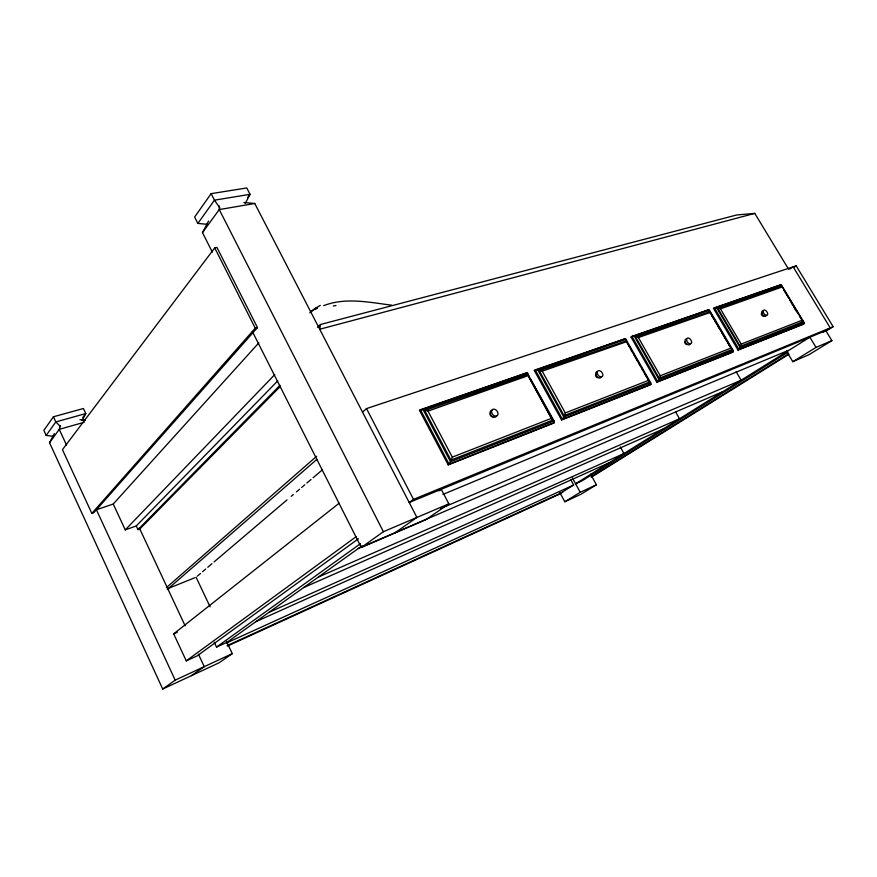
<?xml version="1.0" encoding="UTF-8"?>
<svg xmlns="http://www.w3.org/2000/svg" width="877" height="877" viewBox="0 0 877 877"><rect width="100%" height="100%" fill="white"/><g stroke="black" fill="none" stroke-linecap="round" stroke-linejoin="round"><path stroke-width="1.32" d="M528.206 375.652L527.625 374.742L424.786 410.568L450.931 460.129L552.565 420.16L552.017 418.822A3.705 2.171 9 0 0 551.359 418.384L528.206 375.652L427.998 411.105A3.957 2.291 13.1 0 0 427.121 410.732L424.786 410.568M219.349 206.018L219.25 209.57L383.392 531.714L361.302 547.467L252.346 331.462M635.65 337.108L637.689 337.228A3.376 2.16 5.4 0 1 638.379 337.557L710.206 312.453L710.085 311.664L635.65 337.108L659.164 378.239L731.878 349.638L731.615 348.421A3.223 2.028 2 0 0 731.1 348.026L710.195 312.091M803.968 322.385L803.913 323.788L802.992 324.38L738.05 350.098L713.527 308.441L714.437 307.794L780.486 284.915L781.56 285.222L803.968 322.385L740.177 347.544L738.05 350.098M539.278 370.686L541.449 370.828A3.629 2.236 9.3 0 1 542.227 371.179L626.452 341.734L626.397 340.846L539.278 370.686L564.064 415.632L649.429 382.065L649.046 380.782A3.442 2.116 5.4 0 0 648.465 380.377L565.27 412.935A3.651 1.557 -61.1 0 1 565.106 413.692L564.064 415.632M754.768 213.385L736.636 214.986L320.489 324.49L319.721 329.248L754.768 213.385L788.642 269.294M60.327 425.794L59.252 429.357L49.529 442.71L162.705 689.037L219.162 662.749L232.295 653.65L226.452 641.328M245.187 203.596L250.033 194.332L246.744 187.963L211.138 193.653L194.628 217.025L197.851 223.416L207.301 224.315M212.333 252.137L202.488 232.602L208.562 221.037M49.529 442.71L54.352 433.589M82.175 420.412L85.782 413.56L83.414 408.507L53.442 416.783L43.85 430.355L46.174 435.42L52.763 436.242M554.034 420.96L450.581 461.762L448.213 464.898L419.524 410.414L420.401 409.702L527.033 372.747L554.034 420.96L554.374 422.561L553.442 423.218L448.213 464.898M650.734 382.821L563.845 417.09L561.554 420.006L534.356 370.587L535.255 369.897L624.961 338.807L625.926 339.278L650.734 382.821L650.909 384.356L649.967 384.992L561.554 420.006M733.051 350.351L659.044 379.544L656.829 382.262L631.023 337.053L631.933 336.395L708.452 309.877L709.493 310.25L733.051 350.351L733.095 351.82L732.152 352.433L656.829 382.262M46.174 435.42L55.821 421.936L85.782 413.56L82.69 417.693M197.851 223.416L214.47 200.175L250.033 194.332L247.588 197.599M202.488 232.602L219.25 209.57L254.768 203.497L416.915 517.43L394.475 533.183M802.904 321.716L802.729 320.543A3.048 1.94 -1.2 0 0 802.28 320.171L781.889 286.242L717.89 308.463L740.221 346.36L802.904 321.716L799.473 316.016M214.722 247.895L62.442 449.66L91.844 513.429L93.729 512.793L257.476 327.581L216.959 247.457L214.722 247.895L255.262 328.151L91.844 513.429M450.931 460.129L452.072 457.991A4.001 1.458 -63 0 0 452.302 457.147L427.998 411.105M96.415 509.756L113.199 504.067L258.825 342.863M659.164 378.239L660.118 376.441A3.376 1.601 -58.9 0 0 660.238 375.762L638.379 337.557M317.649 327.45L320.489 324.49M113.243 504.045L125.268 529.883L274.753 374.632M740.221 346.36L741.109 344.705A3.146 1.601 -56.5 0 0 741.197 344.08L720.434 308.879A3.168 2.072 1.7 0 0 719.809 308.561L717.89 308.463M277.757 380.826L136.275 525.948L125.268 529.883M136.275 525.959L137.996 529.631L280.004 385.288M280.136 386.636L139.816 528.974L137.996 529.631M362.519 412.102L366.509 408.583L796.152 265.808L833.15 326.693L826.189 331.035M166.411 587.623L316.63 456.281M167.288 589.497L316.761 459.46M309.767 312.881L314.624 308.704L320.269 305.393M197.358 576.134L200.493 573.47M202.576 571.694L205.7 569.041M207.794 567.266L211.96 563.714M214.043 561.949L287.053 499.879M291.23 496.327L293.313 494.562M296.437 491.898L299.572 489.234M301.655 487.469L304.79 484.806M306.873 483.03L311.039 479.489M313.133 477.713L322.517 469.732M358.463 538.719L197.073 655.93L186.253 660.852L173.679 633.852L339.191 503.19M527.033 372.747L419.524 410.414M315.413 309.34L317.496 307.783L314.624 308.704M186.253 660.852L356.117 536.691M833.15 326.693L413.505 499.386L409.208 502.499L825.816 330.64M214.262 642.271L216.531 647.083L360.513 543.652M362.212 545.735L226.946 642.348L216.531 647.083M439.048 490.857L441.241 489.289L448.849 503.826L426.112 519.557L361.302 547.467M162.705 689.037L175.181 680.146L232.295 653.65M191.438 675.652L204.264 666.663L198.465 654.275M789.771 269.129L793.137 266.805L830.223 327.899L823.262 332.24M793.893 267.364L796.152 265.808M780.486 284.915L713.527 308.441M560.282 493.378L573.657 485.003L570.774 479.719M786.801 351.655L575.597 483.786L581.736 481.002L788.237 352.017M809.888 337.217L789.64 349.879L442.94 494.442M591.054 476.891L788.423 353.935M591.712 476.989L789.037 354.155M559.69 492.293L564.832 501.754L580.245 492.282L596.426 484.784L590.572 474.15M786.505 351.162L792.786 361.686L816.027 347.402L831.878 340.649L825.52 330.147M596.426 484.784L580.98 494.244L564.832 501.754M831.878 340.649L808.747 354.812L792.786 361.686M310.436 311.708L317.496 307.783M227.187 645.582L562.793 492.227M227.428 646.075L561.181 493.433M226.529 642.962L573.657 485.003M255.909 621.65L609.241 462.738M268.768 612.464L623.975 453.53L620.28 446.908M303.606 587.59L663.22 428.974M318.285 577.099L679.511 418.789L675.553 411.861M173.679 633.852L177.297 632.273M358.255 548.563L723.021 391.559M383.392 531.714L448.849 503.826M440.572 508.55L741.12 380.234L736.088 371.64M167.748 588.664L194.847 577.713M452.302 457.147L551.359 418.373M660.238 375.762L731.1 348.026M741.197 344.08L802.28 320.171M720.434 308.879L782.383 286.878M534.356 370.587L624.961 338.807L626.956 342.315M631.023 337.053L708.452 309.877L710.348 313.1M545.965 407.235L554.374 422.561L449.123 464.229L420.401 409.702L423.131 409.702L527.877 373.328M647.577 378.513L650.909 384.356L562.486 419.349L535.255 369.897L537.82 369.875L625.926 339.278M731.714 349.474L733.095 351.82L657.772 381.638L631.933 336.395L634.356 336.351L709.493 310.25M801.819 320.313L803.913 323.788L738.982 349.484L714.437 307.794L716.728 307.739L781.56 285.222M323.668 305.678C345.374 297.128 369.349 302.357 391.712 305.185M84.269 422.243L59.252 429.357L66.52 445.077M255.262 328.151L257.476 327.581M333.293 305.941L335.957 305.547M243.894 202.488L254.768 203.497M79.928 419.71L85.222 420.357M60.513 426.628L55.821 421.936L53.442 416.783M219.941 208.024L214.47 200.175L211.138 193.653M781.55 286.286L782.306 287.535M783.676 289.816L788.478 297.785M789.859 300.066L791.92 303.486M793.29 305.766L798.092 313.736M791.361 302.949L792.753 305.262M794.145 307.586L796.239 311.05M809.69 336.9L816.027 347.402M716.728 307.739L740.177 347.544M709.427 311.412L731.878 349.638M711.729 315.446L713.801 318.965M715.172 321.311L716.553 323.657M717.934 326.003L720.006 329.522M722.067 333.052L726.2 340.09M728.272 343.609L729.653 345.955M634.356 336.351L659.044 379.544M627.625 343.477L629.62 346.985M630.947 349.32L632.284 351.655M633.611 353.99L637.601 360.995M638.927 363.33L640.265 365.665M641.591 368L642.929 370.335M644.924 373.843L646.25 376.178M625.783 340.55L649.429 382.065M542.227 371.179L565.27 412.935M537.82 369.875L563.845 417.09M527.548 373.701L529.127 376.573M531.067 380.114L544.672 404.878M528.502 376.332L552.565 420.16M572.374 477.888L580.245 492.282M423.131 409.702L450.581 461.762M366.509 408.583L413.505 499.386M196.075 577.219L210.096 606.807M139.333 527.943L185.135 625.805M96.207 509.307L175.181 680.146M763.692 315.435A1.622 0.91 54.3 0 1 762.464 315.884A1.622 0.91 54.3 0 1 761.302 313.933A1.622 0.91 54.3 0 1 762.53 313.473M766.246 315.128A3.091 1.721 54.3 0 1 764.108 316.115A3.091 1.721 54.3 0 1 761.707 312.694A3.091 1.721 54.3 0 1 763.439 311.116M687.228 344.299A1.743 1.052 54.1 0 1 685.244 343.521A1.743 1.052 54.1 0 1 685.266 341.46M690.144 343.444A3.322 1.995 54.1 0 1 687.864 344.672A3.322 1.995 54.1 0 1 685.178 341.372A3.322 1.995 54.1 0 1 686.516 339.004M601.37 376.463A3.596 2.346 53.7 0 1 598.684 377.888A3.596 2.346 53.7 0 1 595.768 374.304A3.596 2.346 53.7 0 1 597.456 371.651M597.982 377.548A1.886 1.239 53.7 0 1 596.02 376.573A1.886 1.239 53.7 0 1 595.889 374.468M496.503 415.479A3.914 2.795 52.9 0 1 493.28 417.145A3.914 2.795 52.9 0 1 490.1 413.242A3.914 2.795 52.9 0 1 492.238 410.239M493.4 416.158A2.05 1.469 52.9 0 1 490.923 416.038A2.05 1.469 52.9 0 1 490.561 413.286M763.22 311.938A3.091 1.721 54.3 0 0 767.013 315.347A3.091 1.721 54.3 0 0 766.081 310.864A3.091 1.721 54.3 0 0 763.22 311.938M686.614 340.101A3.322 1.995 54.1 0 0 690.758 343.762A3.322 1.995 54.1 0 0 689.925 338.862A3.322 1.995 54.1 0 0 686.614 340.101M597.215 372.977A3.596 2.346 53.7 0 0 601.786 376.913A3.596 2.346 53.7 0 0 601.107 371.53A3.596 2.346 53.7 0 0 597.215 372.977M491.526 411.839A3.925 2.795 52.9 0 0 496.612 416.093A3.925 2.795 52.9 0 0 496.163 410.118A3.925 2.795 52.9 0 0 491.526 411.839"/></g></svg>
